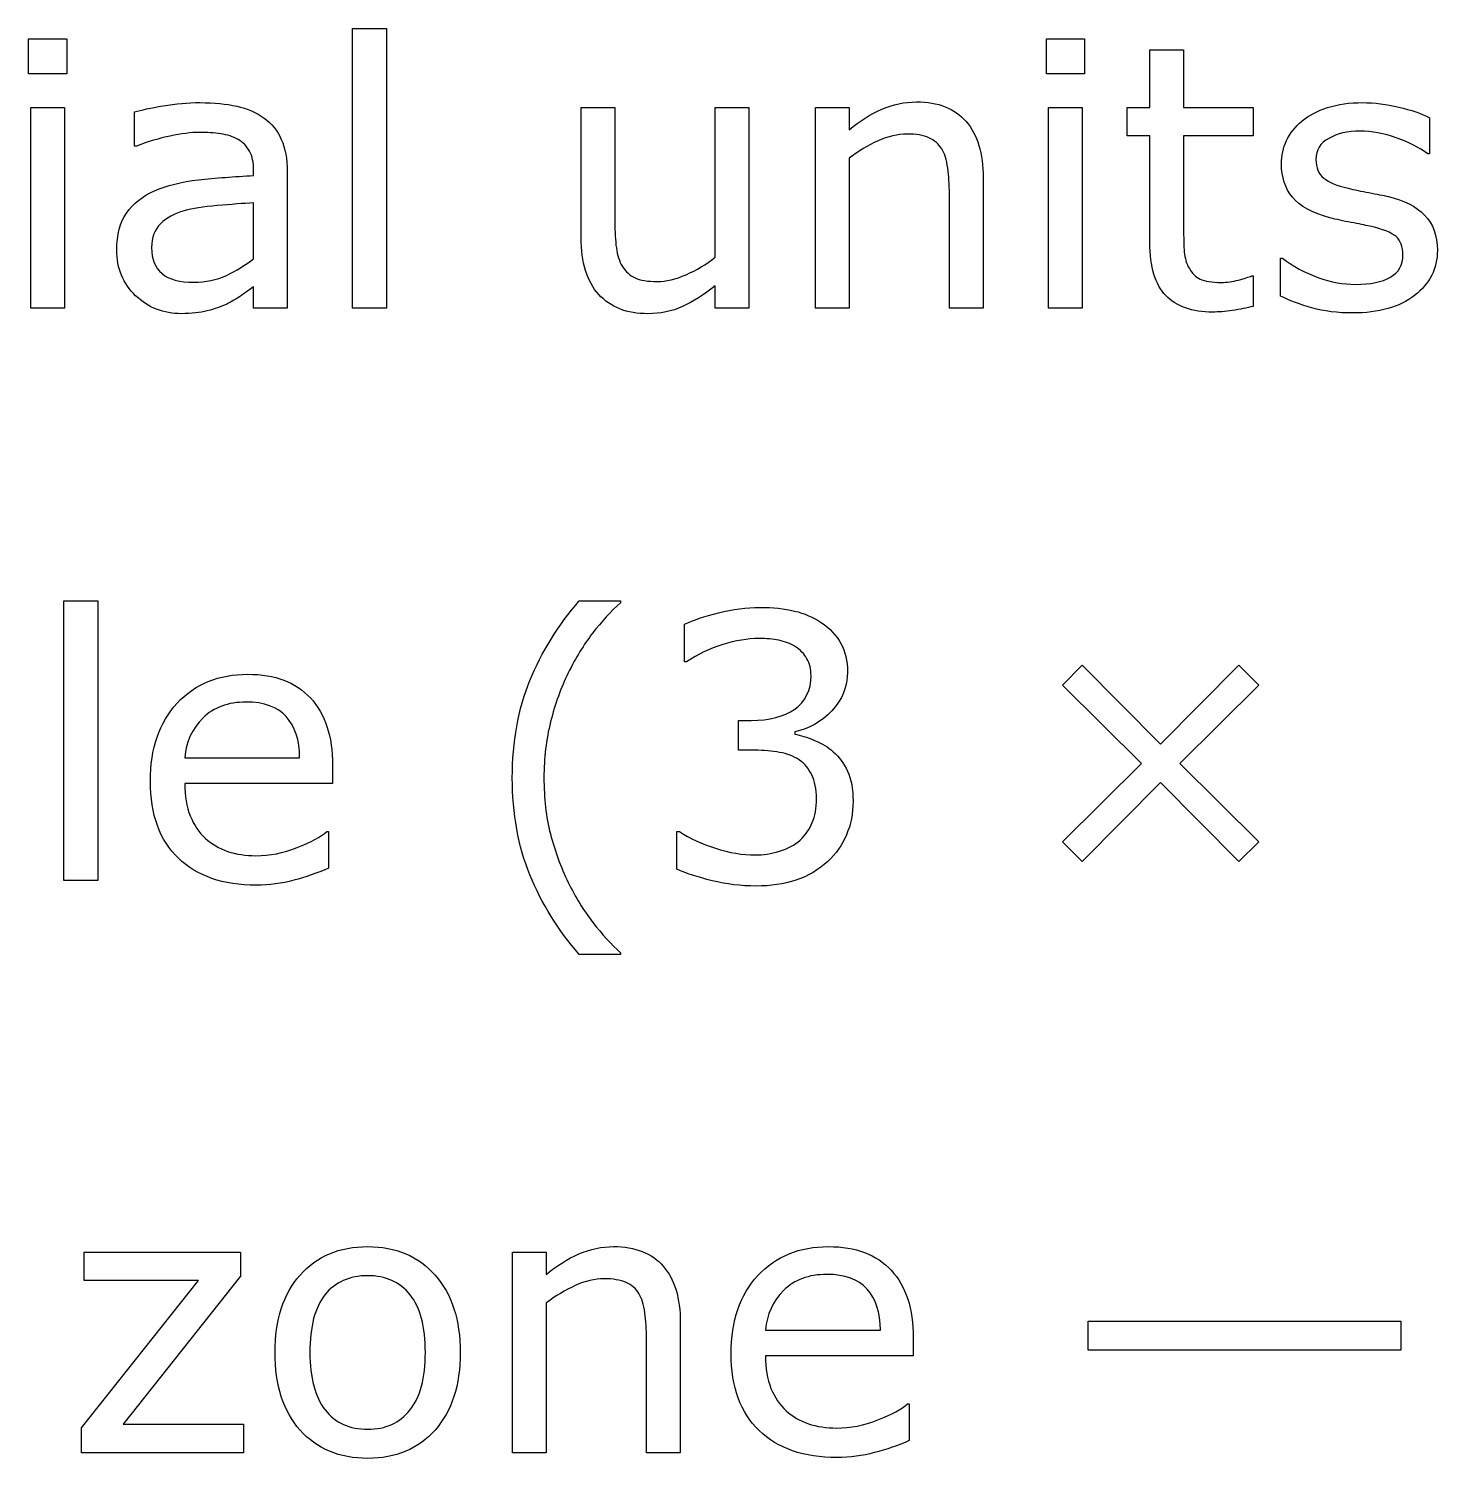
# Model space of a CAD drawing. Extents: x -13 to 750, y 12 to 2314.
# Drawn here: x 99.54 to 134, y 1757.75 to 1792.73 of the extents above; entities that cross this region are included whole.
import ezdxf

# ---------------------------------------------------------------- set-up
doc = ezdxf.new("R2010")
doc.units = 0
doc.layers.get('0').update_dxf_attribs({"linetype": 'CONTINUOUS'})

msp = doc.modelspace()

# ---------------------------------------------------------------- linework, layer by layer
at = {"color": 7}
for points in [[(100.46924, 1791.62042), (99.537598, 1791.62042), (99.537598, 1792.47735), (100.46924, 1792.47735)], [(108.2915, 1785.89), (107.46533, 1785.89), (107.46533, 1792.72789), (108.2915, 1792.72789)], [(125.36865, 1791.62047), (124.43701, 1791.62047), (124.43701, 1792.4774), (125.36865, 1792.4774)], [(100.4165, 1785.89), (99.590332, 1785.89), (99.590332, 1790.79869), (100.4165, 1790.79869)], [(125.31592, 1785.89), (124.48975, 1785.89), (124.48975, 1790.79869), (125.31592, 1790.79869)], [(134.00391, 1787.30499), (134.00391, 1787.30499)], [(105.04395, 1787.09852), (105.04395, 1787.09852)], [(101.22949, 1771.89), (100.40332, 1771.89), (100.40332, 1778.72789), (101.22949, 1778.72789)], [(129.63574, 1772.83922), (129.14795, 1772.35143), (127.23193, 1774.28502), (125.31592, 1772.35143), (124.82813, 1772.83922), (126.76172, 1774.75523), (124.82813, 1776.67125), (125.31592, 1777.15904), (127.23193, 1775.22545), (129.14795, 1777.15904), (129.63574, 1776.67125), (127.70215, 1774.75523)], [(119.22512, 1775.04082), (119.22512, 1775.04082)], [(104.79785, 1757.89), (100.83398, 1757.89), (100.83398, 1758.50084), (103.69482, 1762.10875), (100.89551, 1762.10875), (100.89551, 1762.79869), (104.72314, 1762.79869), (104.72314, 1762.20982), (101.84912, 1758.58873), (104.79785, 1758.58873)], [(133.11182, 1760.40367), (125.45654, 1760.40367), (125.45654, 1761.1068), (133.11182, 1761.1068)], [(109.24512, 1760.34215), (109.24512, 1760.34215)], [(110.09766, 1760.34215), (110.09766, 1760.34215)]]:
    msp.add_lwpolyline(points, close=True, dxfattribs=at)
for points in [[(126.96826, 1787.494), (126.96826, 1790.10436), (126.41016, 1790.10436), (126.41016, 1790.79869), (126.96826, 1790.79869), (126.96826, 1792.20934), (127.79443, 1792.20934), (127.79443, 1790.79869), (129.49951, 1790.79869), (129.49951, 1790.10436), (127.79443, 1790.10436), (127.79443, 1787.86754)], [(102.17432, 1789.85392), (102.13042, 1789.85392), (102.13042, 1790.69327)], [(113.05518, 1787.61266), (113.05518, 1790.79869), (113.88135, 1790.79869), (113.88135, 1788.00377)], [(116.33355, 1787.13364), (116.33355, 1790.79868), (117.15972, 1790.79868), (117.15967, 1785.89)], [(119.61187, 1789.55506), (119.61187, 1785.89), (118.78569, 1785.89), (118.78569, 1790.79869), (119.61187, 1790.79869), (119.61187, 1790.25377)], [(133.8105, 1790.54817), (133.8105, 1789.66487), (133.7666, 1789.66487)], [(105.04395, 1789.13317), (105.04395, 1789.26062)], [(105.86577, 1789.22109), (105.86572, 1785.89)], [(122.89019, 1789.07604), (122.89014, 1785.89)], [(122.89014, 1785.89), (122.06396, 1785.89), (122.06396, 1788.68492)], [(105.04395, 1787.0985), (105.04395, 1788.4652)], [(130.16748, 1786.18438), (130.16748, 1787.11163), (130.21138, 1787.11163)], [(129.45559, 1786.67659), (129.49949, 1786.67659), (129.49951, 1785.9339)], [(105.86572, 1785.89), (105.04395, 1785.89), (105.04395, 1786.41295)], [(117.15967, 1785.89), (116.3335, 1785.89), (116.3335, 1786.43492)], [(113.01123, 1778.72789), (114.01758, 1778.72789), (114.01758, 1778.68399)], [(115.63035, 1777.23807), (115.58645, 1777.23807), (115.58645, 1778.15653)], [(117.30467, 1775.07601), (116.90916, 1775.07601), (116.90916, 1775.8055), (117.21678, 1775.8055)], [(118.28029, 1775.52859), (118.28029, 1775.46709)], [(103.35645, 1774.89146), (106.16895, 1774.89146)], [(106.9731, 1774.70689), (106.97314, 1774.25865)], [(106.97314, 1774.25865), (103.35645, 1774.25865)], [(106.83252, 1773.08971), (106.87642, 1773.08971), (106.87642, 1772.18883)], [(115.39746, 1772.16686), (115.39746, 1773.08531), (115.46336, 1773.08531)], [(114.01758, 1770.07945), (113.01123, 1770.07945)], [(114.01758, 1770.12344), (114.01758, 1770.07945)], [(112.2026, 1761.55506), (112.2026, 1757.89), (111.37642, 1757.89), (111.37642, 1762.79869), (112.2026, 1762.79869), (112.2026, 1762.25377)], [(115.48092, 1761.07604), (115.48096, 1757.89)], [(115.48096, 1757.89), (114.65479, 1757.89), (114.65479, 1760.68492)], [(117.56396, 1760.89146), (120.37646, 1760.89146)], [(121.18062, 1760.70689), (121.18066, 1760.25865)], [(121.18066, 1760.25865), (117.56396, 1760.25865)], [(121.04004, 1759.08971), (121.08394, 1759.08971), (121.08394, 1758.18883)]]:
    msp.add_lwpolyline(points, dxfattribs=at)
for points in [[(102.13042, 1790.69327), (102.291553, 1790.737203), (102.524463, 1790.785543), (102.82915, 1790.83829)], [(102.82915, 1790.83829), (103.133837, 1790.891023), (103.43413, 1790.91739), (103.73003, 1790.91739)], [(103.73003, 1790.91739), (104.075737, 1790.91739), (104.37603, 1790.88809), (104.63091, 1790.82949)], [(104.63091, 1790.82949), (104.888723, 1790.773823), (105.11138, 1790.677143), (105.29888, 1790.53945)], [(119.61187, 1790.25377), (119.869683, 1790.467637), (120.136283, 1790.63463), (120.41167, 1790.75475)], [(120.41167, 1790.75475), (120.687063, 1790.874863), (120.96978, 1790.93492), (121.25982, 1790.93492)], [(121.25982, 1790.93492), (121.790093, 1790.93492), (122.19439, 1790.775253), (122.47271, 1790.45592)], [(130.69477, 1790.46907), (130.858837, 1790.606763), (131.066847, 1790.715163), (131.3188, 1790.79427)], [(131.3188, 1790.79427), (131.57368, 1790.876297), (131.85786, 1790.91731), (132.17134, 1790.91731)], [(132.17134, 1790.91731), (132.464307, 1790.91731), (132.760203, 1790.88069), (133.05903, 1790.80745)], [(133.05903, 1790.80745), (133.36079, 1790.737137), (133.61128, 1790.65071), (133.8105, 1790.54817)], [(105.29888, 1790.53945), (105.483447, 1790.40469), (105.62407, 1790.230373), (105.72075, 1790.0165)], [(122.47271, 1790.45592), (122.75103, 1790.13658), (122.89019, 1789.67662), (122.89019, 1789.07604)], [(130.31245, 1789.99007), (130.39741, 1790.168777), (130.52485, 1790.328443), (130.69477, 1790.46907)], [(103.00049, 1790.10001), (102.73389, 1790.044343), (102.4585, 1789.962313), (102.17432, 1789.85392)], [(103.72559, 1790.18791), (103.50879, 1790.18791), (103.26709, 1790.15861), (103.00049, 1790.10001)], [(104.23975, 1790.15271), (104.075683, 1790.176177), (103.904297, 1790.18791), (103.72559, 1790.18791)], [(104.66162, 1790.01647), (104.544433, 1790.083857), (104.40381, 1790.12927), (104.23975, 1790.15271)], [(104.94287, 1789.72644), (104.878403, 1789.849487), (104.784653, 1789.946163), (104.66162, 1790.01647)], [(105.72075, 1790.0165), (105.81743, 1789.802633), (105.86577, 1789.537497), (105.86577, 1789.22109)], [(120.31939, 1789.98133), (120.073297, 1789.870003), (119.837457, 1789.727913), (119.61187, 1789.55506)], [(121.02691, 1790.14832), (120.801323, 1790.14832), (120.565483, 1790.092657), (120.31939, 1789.98133)], [(121.56304, 1790.05602), (121.425347, 1790.117553), (121.246637, 1790.14832), (121.02691, 1790.14832)], [(121.87944, 1789.78355), (121.8062, 1789.906603), (121.700733, 1789.997427), (121.56304, 1790.05602)], [(130.1894, 1789.41878), (130.1894, 1789.620927), (130.230417, 1789.811357), (130.31245, 1789.99007)], [(131.34521, 1790.0428), (131.137203, 1789.928547), (131.0332, 1789.75716), (131.0332, 1789.52864)], [(132.10986, 1790.21858), (131.808107, 1790.21858), (131.553223, 1790.159987), (131.34521, 1790.0428)], [(132.99756, 1790.05599), (132.6958, 1790.164383), (132.3999, 1790.21858), (132.10986, 1790.21858)], [(133.7666, 1789.66487), (133.555667, 1789.820143), (133.29932, 1789.950517), (132.99756, 1790.05599)], [(105.04395, 1789.26062), (105.04395, 1789.44812), (105.010257, 1789.603393), (104.94287, 1789.72644)], [(122.02446, 1789.31773), (121.99806, 1789.51695), (121.94972, 1789.672223), (121.87944, 1789.78355)], [(122.06396, 1788.68492), (122.06396, 1788.910507), (122.050793, 1789.121443), (122.02446, 1789.31773)], [(130.45747, 1788.6014), (130.278757, 1788.824053), (130.1894, 1789.096513), (130.1894, 1789.41878)], [(131.0332, 1789.52864), (131.0332, 1789.326493), (131.09619, 1789.17415), (131.22217, 1789.07161)], [(102.61816, 1788.75964), (102.916993, 1788.891473), (103.27588, 1788.98083), (103.69482, 1789.02771)], [(103.69482, 1789.02771), (104.113767, 1789.074577), (104.563477, 1789.10973), (105.04395, 1789.13317)], [(131.22217, 1789.07161), (131.345217, 1788.96907), (131.544433, 1788.885573), (131.81982, 1788.82112)], [(101.93262, 1788.21472), (102.093753, 1788.446167), (102.322267, 1788.627807), (102.61816, 1788.75964)], [(131.37593, 1788.10042), (130.945263, 1788.21468), (130.63911, 1788.381673), (130.45747, 1788.6014)], [(131.81982, 1788.82112), (131.972167, 1788.785987), (132.14209, 1788.75083), (132.32959, 1788.71565)], [(132.32959, 1788.71565), (132.520017, 1788.680517), (132.67822, 1788.648283), (132.8042, 1788.61895)], [(132.8042, 1788.61895), (133.187987, 1788.531063), (133.483883, 1788.380187), (133.69189, 1788.16632)], [(103.34326, 1788.27186), (103.105953, 1788.204473), (102.91406, 1788.099003), (102.76758, 1787.95545)], [(104.15186, 1788.3993), (103.812013, 1788.370033), (103.54248, 1788.327553), (103.34326, 1788.27186)], [(105.04395, 1788.4652), (104.791997, 1788.450533), (104.494633, 1788.428567), (104.15186, 1788.3993)], [(101.69531, 1787.31384), (101.69531, 1787.685907), (101.774413, 1787.9862), (101.93262, 1788.21472)], [(102.76758, 1787.95545), (102.621093, 1787.814823), (102.54785, 1787.62), (102.54785, 1787.37098)], [(113.88135, 1788.00377), (113.88135, 1787.754743), (113.893083, 1787.540877), (113.91655, 1787.36217)], [(131.89009, 1787.98616), (131.70259, 1788.021293), (131.531203, 1788.05938), (131.37593, 1788.10042)], [(132.35151, 1787.89386), (132.234323, 1787.920193), (132.080517, 1787.95096), (131.89009, 1787.98616)], [(132.99311, 1787.63897), (132.881783, 1787.738583), (132.667917, 1787.823547), (132.35151, 1787.89386)], [(133.69189, 1788.16632), (133.899903, 1787.94952), (134.00391, 1787.66241), (134.00391, 1787.30499)], [(113.48584, 1786.22398), (113.198733, 1786.540387), (113.05518, 1787.00328), (113.05518, 1787.61266)], [(127.79443, 1787.86754), (127.79443, 1787.609727), (127.800297, 1787.407577), (127.81203, 1787.26109)], [(133.16011, 1787.19952), (133.16011, 1787.39288), (133.104443, 1787.539363), (132.99311, 1787.63897)], [(102.15674, 1786.19323), (101.84912, 1786.486203), (101.69531, 1786.85974), (101.69531, 1787.31384)], [(102.54785, 1787.37098), (102.54785, 1787.089727), (102.63281, 1786.877323), (102.80273, 1786.73377)], [(113.91655, 1787.36217), (113.940017, 1787.18639), (113.989823, 1787.03551), (114.06597, 1786.90953)], [(127.35938, 1786.19762), (127.098633, 1786.467147), (126.96826, 1786.899273), (126.96826, 1787.494)], [(127.81203, 1787.26109), (127.823763, 1787.117537), (127.86478, 1786.982773), (127.93508, 1786.8568)], [(132.85249, 1786.64581), (133.05757, 1786.762997), (133.16011, 1786.947567), (133.16011, 1787.19952)], [(134.00391, 1787.30499), (134.00391, 1786.85675), (133.817873, 1786.489073), (133.4458, 1786.20196)], [(104.37598, 1786.68982), (104.616213, 1786.80408), (104.83887, 1786.940313), (105.04395, 1787.09852)], [(114.06597, 1786.90953), (114.14507, 1786.780623), (114.24761, 1786.686873), (114.37359, 1786.62828)], [(115.62163, 1786.70737), (115.876517, 1786.818703), (116.113823, 1786.960793), (116.33355, 1787.13364)], [(127.93508, 1786.8568), (127.999547, 1786.739613), (128.087437, 1786.653187), (128.19875, 1786.59752)], [(130.21138, 1787.11163), (130.47212, 1786.915343), (130.762157, 1786.758603), (131.08149, 1786.64141)], [(102.80273, 1786.73377), (102.972657, 1786.593143), (103.231937, 1786.52283), (103.58057, 1786.52283)], [(103.58057, 1786.52283), (103.87061, 1786.52283), (104.135747, 1786.578493), (104.37598, 1786.68982)], [(114.37359, 1786.62828), (114.499563, 1786.56968), (114.682667, 1786.54038), (114.9229, 1786.54038)], [(114.9229, 1786.54038), (115.136767, 1786.54038), (115.369677, 1786.596043), (115.62163, 1786.70737)], [(128.19875, 1786.59752), (128.31301, 1786.544787), (128.485863, 1786.51842), (128.71731, 1786.51842)], [(128.71731, 1786.51842), (128.85207, 1786.51842), (128.992693, 1786.537453), (129.13918, 1786.57552)], [(129.13918, 1786.57552), (129.285667, 1786.61652), (129.391137, 1786.65021), (129.45559, 1786.67659)], [(131.08149, 1786.64141), (131.40083, 1786.527157), (131.706983, 1786.47003), (131.99995, 1786.47003)], [(131.99995, 1786.47003), (132.36323, 1786.47003), (132.64741, 1786.528623), (132.85249, 1786.64581)], [(103.28174, 1785.75378), (102.839353, 1785.75378), (102.464353, 1785.900263), (102.15674, 1786.19323)], [(104.74512, 1786.20201), (104.622073, 1786.114123), (104.501957, 1786.04381), (104.38477, 1785.99107)], [(105.04395, 1786.41295), (104.970703, 1786.36315), (104.871093, 1786.292837), (104.74512, 1786.20201)], [(114.68994, 1785.75377), (114.174313, 1785.75377), (113.772947, 1785.910507), (113.48584, 1786.22398)], [(116.3335, 1786.43492), (116.05518, 1786.215193), (115.788577, 1786.046737), (115.53369, 1785.92955)], [(128.50195, 1785.79332), (128.000977, 1785.79332), (127.62012, 1785.928087), (127.35938, 1786.19762)], [(130.92773, 1785.89874), (130.625977, 1785.986633), (130.37256, 1786.081847), (130.16748, 1786.18438)], [(133.4458, 1786.20196), (133.07666, 1785.914853), (132.57129, 1785.7713), (131.92969, 1785.7713)], [(103.91016, 1785.82408), (103.731447, 1785.777213), (103.521973, 1785.75378), (103.28174, 1785.75378)], [(104.38477, 1785.99107), (104.24707, 1785.92369), (104.088867, 1785.868027), (103.91016, 1785.82408)], [(115.53369, 1785.92955), (115.27881, 1785.812363), (114.99756, 1785.75377), (114.68994, 1785.75377)], [(128.98975, 1785.83282), (128.80811, 1785.806487), (128.64551, 1785.79332), (128.50195, 1785.79332)], [(129.49951, 1785.9339), (129.344237, 1785.8929), (129.174317, 1785.859207), (128.98975, 1785.83282)], [(131.92969, 1785.7713), (131.56641, 1785.7713), (131.232423, 1785.81378), (130.92773, 1785.89874)], [(111.80273, 1776.78111), (112.089843, 1777.484237), (112.492677, 1778.133163), (113.01123, 1778.72789)], [(114.01758, 1778.68399), (113.780273, 1778.470117), (113.553223, 1778.222557), (113.33643, 1777.94131)], [(115.58645, 1778.15653), (115.794457, 1778.25907), (116.07131, 1778.35282), (116.41701, 1778.43778)], [(116.41701, 1778.43778), (116.765643, 1778.525673), (117.102557, 1778.56962), (117.42775, 1778.56962)], [(117.42775, 1778.56962), (117.74709, 1778.56962), (118.02834, 1778.54032), (118.2715, 1778.48172)], [(118.2715, 1778.48172), (118.514667, 1778.42312), (118.734393, 1778.32937), (118.93068, 1778.20047)], [(118.93068, 1778.20047), (119.14162, 1778.059843), (119.30129, 1777.88992), (119.40969, 1777.6907)], [(113.33643, 1777.94131), (113.122563, 1777.66299), (112.923343, 1777.337793), (112.73877, 1776.96572)], [(117.40574, 1777.80936), (117.12742, 1777.80936), (116.831523, 1777.759557), (116.51805, 1777.65995)], [(117.89353, 1777.76546), (117.749977, 1777.794727), (117.58738, 1777.80936), (117.40574, 1777.80936)], [(118.29783, 1777.60726), (118.171857, 1777.683427), (118.03709, 1777.73616), (117.89353, 1777.76546)], [(116.51805, 1777.65995), (116.20457, 1777.560343), (115.90867, 1777.419717), (115.63035, 1777.23807)], [(118.57908, 1777.31282), (118.5117, 1777.43294), (118.41795, 1777.531087), (118.29783, 1777.60726)], [(119.40969, 1777.6907), (119.51809, 1777.49148), (119.57229, 1777.25857), (119.57229, 1776.99197)], [(118.68016, 1776.89974), (118.68016, 1777.05794), (118.646467, 1777.195633), (118.57908, 1777.31282)], [(103.17184, 1776.2274), (103.611287, 1776.69908), (104.188433, 1776.93492), (104.90328, 1776.93492)], [(104.90328, 1776.93492), (105.565387, 1776.93492), (106.075153, 1776.74156), (106.43258, 1776.35484)], [(111.37207, 1774.40367), (111.37207, 1775.28551), (111.515623, 1776.07799), (111.80273, 1776.78111)], [(112.73877, 1776.96572), (112.56299, 1776.605373), (112.419437, 1776.208403), (112.30811, 1775.77481)], [(118.28025, 1776.08235), (118.546857, 1776.26985), (118.68016, 1776.542313), (118.68016, 1776.89974)], [(119.57229, 1776.99197), (119.57229, 1776.62869), (119.443383, 1776.31082), (119.18557, 1776.03836)], [(106.43258, 1776.35484), (106.792927, 1775.968127), (106.9731, 1775.41881), (106.9731, 1774.70689)], [(102.51705, 1774.31578), (102.51705, 1775.118513), (102.735313, 1775.75572), (103.17184, 1776.2274)], [(104.85938, 1776.25377), (104.416993, 1776.25377), (104.063963, 1776.1234), (103.80029, 1775.86266)], [(105.83936, 1775.89781), (105.625487, 1776.135117), (105.298827, 1776.25377), (104.85938, 1776.25377)], [(117.21678, 1775.8055), (117.662093, 1775.8055), (118.016583, 1775.897783), (118.28025, 1776.08235)], [(119.18557, 1776.03836), (118.930683, 1775.768827), (118.628923, 1775.598903), (118.28029, 1775.52859)], [(103.80029, 1775.86266), (103.53955, 1775.601913), (103.391603, 1775.27818), (103.35645, 1774.89146)], [(106.16895, 1774.89146), (106.166283, 1775.32506), (106.05642, 1775.66051), (105.83936, 1775.89781)], [(112.30811, 1775.77481), (112.19971, 1775.341217), (112.14551, 1774.884183), (112.14551, 1774.40371)], [(118.28029, 1775.46709), (118.420917, 1775.443623), (118.58205, 1775.393817), (118.76369, 1775.31767)], [(118.76369, 1775.31767), (118.94533, 1775.24443), (119.09914, 1775.152147), (119.22512, 1775.04082)], [(117.91111, 1775.02331), (117.72361, 1775.058443), (117.521463, 1775.07601), (117.30467, 1775.07601)], [(118.39012, 1774.83874), (118.25828, 1774.92956), (118.09861, 1774.991083), (117.91111, 1775.02331)], [(119.2251, 1775.04088), (119.365727, 1774.9149), (119.48145, 1774.756697), (119.57227, 1774.56627)], [(118.69773, 1774.47399), (118.62449, 1774.629263), (118.521953, 1774.750847), (118.39012, 1774.83874)], [(103.2026, 1772.43492), (102.745567, 1772.877307), (102.51705, 1773.50426), (102.51705, 1774.31578)], [(103.35645, 1774.25865), (103.35645, 1773.956897), (103.40186, 1773.693227), (103.49268, 1773.46764)], [(111.80273, 1772.02623), (111.515623, 1772.729357), (111.37207, 1773.521837), (111.37207, 1774.40367)], [(112.14551, 1774.40371), (112.14551, 1773.902737), (112.198243, 1773.44424), (112.30371, 1773.02822)], [(118.81199, 1773.89392), (118.81199, 1774.128293), (118.773903, 1774.32165), (118.69773, 1774.47399)], [(119.57227, 1774.56627), (119.66309, 1774.375843), (119.7085, 1774.12975), (119.7085, 1773.82799)], [(118.71092, 1773.30505), (118.7783, 1773.460323), (118.81199, 1773.656613), (118.81199, 1773.89392)], [(119.7085, 1773.82799), (119.7085, 1773.529163), (119.6543, 1773.255237), (119.5459, 1773.00621)], [(103.49268, 1773.46764), (103.5835, 1773.24498), (103.70801, 1773.061873), (103.86621, 1772.91832)], [(118.41209, 1772.87878), (118.546857, 1773.007687), (118.646467, 1773.149777), (118.71092, 1773.30505)], [(103.86621, 1772.91832), (104.018557, 1772.777693), (104.198733, 1772.672223), (104.40674, 1772.60191)], [(106.10742, 1772.6942), (106.447267, 1772.828967), (106.688967, 1772.960803), (106.83252, 1773.08971)], [(112.30371, 1773.02822), (112.41211, 1772.612207), (112.55713, 1772.2167), (112.73877, 1771.8417)], [(115.46336, 1773.08531), (115.71238, 1772.92125), (116.00535, 1772.78502), (116.34227, 1772.67662)], [(117.90672, 1772.60632), (118.114727, 1772.667853), (118.283183, 1772.758673), (118.41209, 1772.87878)], [(119.5459, 1773.00621), (119.4375, 1772.75719), (119.285157, 1772.540393), (119.08887, 1772.35582)], [(104.40674, 1772.60191), (104.617673, 1772.531603), (104.849117, 1772.49645), (105.10107, 1772.49645)], [(105.10107, 1772.49645), (105.435057, 1772.49645), (105.770507, 1772.562367), (106.10742, 1772.6942)], [(116.34227, 1772.67662), (116.679183, 1772.56822), (117.004377, 1772.51402), (117.31785, 1772.51402)], [(117.31785, 1772.51402), (117.502423, 1772.51402), (117.698713, 1772.544787), (117.90672, 1772.60632)], [(105.10982, 1771.77574), (104.295367, 1771.77574), (103.659627, 1771.995467), (103.2026, 1772.43492)], [(106.87642, 1772.18883), (106.5981, 1772.071643), (106.313923, 1771.973497), (106.02389, 1771.89439)], [(116.26318, 1771.88561), (115.91162, 1771.97057), (115.623047, 1772.06432), (115.39746, 1772.16686)], [(119.08887, 1772.35582), (118.869143, 1772.15074), (118.609867, 1771.998397), (118.31104, 1771.89879)], [(106.02389, 1771.89439), (105.73385, 1771.81529), (105.42916, 1771.77574), (105.10982, 1771.77574)], [(113.01123, 1770.07945), (112.492677, 1770.674177), (112.089843, 1771.323103), (111.80273, 1772.02623)], [(112.73877, 1771.8417), (112.91455, 1771.481347), (113.115233, 1771.15615), (113.34082, 1770.86611)], [(117.33545, 1771.75377), (116.97217, 1771.75377), (116.614747, 1771.797717), (116.26318, 1771.88561)], [(118.31104, 1771.89879), (118.01514, 1771.80211), (117.689943, 1771.75377), (117.33545, 1771.75377)], [(113.34082, 1770.86611), (113.566407, 1770.573143), (113.791993, 1770.325587), (114.01758, 1770.12344)], [(106.17773, 1762.23619), (106.58789, 1762.70201), (107.140137, 1762.93492), (107.83447, 1762.93492)], [(107.83447, 1762.93492), (108.52295, 1762.93492), (109.072267, 1762.70201), (109.48242, 1762.23619)], [(112.2026, 1762.25377), (112.460413, 1762.467637), (112.727013, 1762.63463), (113.0024, 1762.75475)], [(113.0024, 1762.75475), (113.277793, 1762.874863), (113.56051, 1762.93492), (113.85055, 1762.93492)], [(113.85055, 1762.93492), (114.380823, 1762.93492), (114.78512, 1762.775253), (115.06344, 1762.45592)], [(117.37935, 1762.2274), (117.818803, 1762.69908), (118.395953, 1762.93492), (119.1108, 1762.93492)], [(119.1108, 1762.93492), (119.772907, 1762.93492), (120.282673, 1762.74156), (120.6401, 1762.35484)], [(115.06344, 1762.45592), (115.34176, 1762.13658), (115.48092, 1761.67662), (115.48092, 1761.07604)], [(120.6401, 1762.35484), (121.000447, 1761.968127), (121.18062, 1761.41881), (121.18062, 1760.70689)], [(105.56689, 1760.34215), (105.56689, 1761.141957), (105.770503, 1761.773303), (106.17773, 1762.23619)], [(107.83447, 1762.22301), (107.38623, 1762.22301), (107.037597, 1762.067737), (106.78857, 1761.75719)], [(108.87158, 1761.75719), (108.62256, 1762.067737), (108.276857, 1762.22301), (107.83447, 1762.22301)], [(109.48242, 1762.23619), (109.89258, 1761.773303), (110.09766, 1761.141957), (110.09766, 1760.34215)], [(113.61764, 1762.14832), (113.392053, 1762.14832), (113.156213, 1762.092657), (112.91012, 1761.98133)], [(114.15377, 1762.05602), (114.016077, 1762.117553), (113.837367, 1762.14832), (113.61764, 1762.14832)], [(114.47017, 1761.78355), (114.39693, 1761.906603), (114.291463, 1761.997427), (114.15377, 1762.05602)], [(116.72457, 1760.31578), (116.72457, 1761.118513), (116.94283, 1761.75572), (117.37935, 1762.2274)], [(119.06689, 1762.25377), (118.62451, 1762.25377), (118.271483, 1762.1234), (118.00781, 1761.86266)], [(120.04688, 1761.89781), (119.833007, 1762.135117), (119.506343, 1762.25377), (119.06689, 1762.25377)], [(106.78857, 1761.75719), (106.542477, 1761.44957), (106.41943, 1760.97789), (106.41943, 1760.34215)], [(109.24512, 1760.34215), (109.24512, 1760.97789), (109.120607, 1761.44957), (108.87158, 1761.75719)], [(112.91012, 1761.98133), (112.664027, 1761.870003), (112.428187, 1761.727913), (112.2026, 1761.55506)], [(114.61519, 1761.31773), (114.588857, 1761.51695), (114.540517, 1761.672223), (114.47017, 1761.78355)], [(118.00781, 1761.86266), (117.74707, 1761.601913), (117.59912, 1761.27818), (117.56396, 1760.89146)], [(120.37646, 1760.89146), (120.373793, 1761.32506), (120.263933, 1761.66051), (120.04688, 1761.89781)], [(114.65479, 1760.68492), (114.65479, 1760.910507), (114.64159, 1761.121443), (114.61519, 1761.31773)], [(106.17773, 1758.44811), (105.770503, 1758.910997), (105.56689, 1759.542343), (105.56689, 1760.34215)], [(106.41943, 1760.34215), (106.41943, 1759.726917), (106.543943, 1759.25963), (106.79297, 1758.94029)], [(108.86719, 1758.9359), (109.119143, 1759.252307), (109.24512, 1759.721057), (109.24512, 1760.34215)], [(110.09766, 1760.34215), (110.09766, 1759.542343), (109.89258, 1758.910997), (109.48242, 1758.44811)], [(117.41012, 1758.43492), (116.953087, 1758.877307), (116.72457, 1759.50426), (116.72457, 1760.31578)], [(117.56396, 1760.25865), (117.56396, 1759.956897), (117.609373, 1759.693227), (117.7002, 1759.46764)], [(117.7002, 1759.46764), (117.79102, 1759.24498), (117.91553, 1759.061873), (118.07373, 1758.91832)], [(106.79297, 1758.94029), (107.04199, 1758.623883), (107.389157, 1758.46568), (107.83447, 1758.46568)], [(107.83447, 1758.46568), (108.273923, 1758.46568), (108.618163, 1758.62242), (108.86719, 1758.9359)], [(118.07373, 1758.91832), (118.226077, 1758.777693), (118.406253, 1758.672223), (118.61426, 1758.60191)], [(120.31494, 1758.6942), (120.654787, 1758.828967), (120.896487, 1758.960803), (121.04004, 1759.08971)], [(118.61426, 1758.60191), (118.825193, 1758.531603), (119.056637, 1758.49645), (119.30859, 1758.49645)], [(119.30859, 1758.49645), (119.642577, 1758.49645), (119.978027, 1758.562367), (120.31494, 1758.6942)], [(107.83447, 1757.75377), (107.140137, 1757.75377), (106.58789, 1757.985217), (106.17773, 1758.44811)], [(109.48242, 1758.44811), (109.072267, 1757.985217), (108.52295, 1757.75377), (107.83447, 1757.75377)], [(119.31734, 1757.77574), (118.502887, 1757.77574), (117.867147, 1757.995467), (117.41012, 1758.43492)], [(121.08394, 1758.18883), (120.80562, 1758.071643), (120.521443, 1757.973497), (120.23141, 1757.89439)], [(120.23141, 1757.89439), (119.94137, 1757.81529), (119.63668, 1757.77574), (119.31734, 1757.77574)]]:
    msp.add_open_spline(points, degree=3, dxfattribs=at)

doc.saveas('drawing.dxf')
